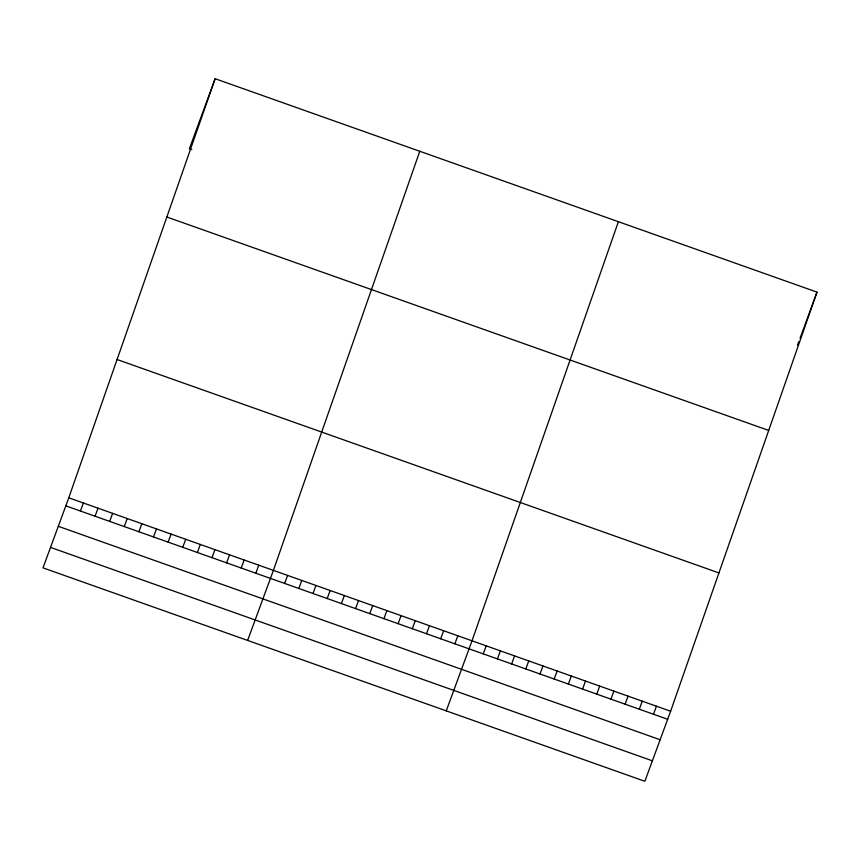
<?xml version="1.0" encoding="UTF-8"?>
<svg xmlns="http://www.w3.org/2000/svg" width="860" height="860" viewBox="0 0 860 860"><rect width="100%" height="100%" fill="white"/><g stroke="black" fill="none" stroke-linecap="round" stroke-linejoin="round"><path stroke-width="1.29" d="M68.778 497.811L215.14 78.712L817 292.131L670.628 711.241L644.86 781.288L43 567.869L68.778 497.811L670.628 711.241M419.777 151.274L273.405 570.374L247.626 640.431M618.383 221.708L472.022 640.808L446.243 710.865M215.14 78.712L189.372 148.758L191.801 149.619M80.431 511.033L83.388 502.992M95.052 516.215L98.008 508.174M109.671 521.396L112.628 513.366M124.281 526.578L127.237 518.548M138.901 531.76L141.857 523.729M153.521 536.941L156.477 528.911M168.13 542.122L171.086 534.092M182.75 547.315L185.706 539.274M197.37 552.496L200.326 544.466M211.979 557.678L214.935 549.648M226.599 562.859L229.555 554.829M241.219 568.041L244.175 560.01M255.828 573.222L258.785 565.192M284.638 583.446L287.595 575.404M298.818 588.476L301.774 580.436M313.008 593.508L315.964 585.466M327.198 598.538L330.154 590.497M341.388 603.57L344.333 595.529M355.567 608.601L358.523 600.559M369.757 613.621L372.713 605.591M383.947 618.652L386.903 610.621M398.126 623.683L401.082 615.653M412.316 628.714L415.272 620.683M426.506 633.745L429.462 625.714M440.685 638.776L443.642 630.745M454.875 643.807L457.832 635.776M483.245 653.869L486.201 645.838M497.435 658.9L500.391 650.87M511.625 663.931L514.581 655.9M525.804 668.962L528.76 660.932M539.994 673.993L542.95 665.962M554.184 679.024L557.14 670.993M568.363 684.055L571.32 676.024M582.553 689.086L585.509 681.055M596.743 694.117L599.699 686.087M610.933 699.148L613.879 691.117M625.112 704.179L628.069 696.149M639.303 709.21L642.259 701.179M653.492 714.241L656.449 706.211M797.5 345.129L798.757 341.721M800.047 338.206L801.337 334.69M801.778 333.519L803.928 327.66M804.358 326.488L806.519 320.64M806.938 319.501L808.604 314.954M809.024 313.814L817 292.131M166.84 217.01L768.7 430.441M117.078 359.512L718.928 572.932M65.822 505.841L667.672 719.272M58.286 526.309L660.147 739.74M50.525 547.401L652.385 760.82"/></g></svg>
